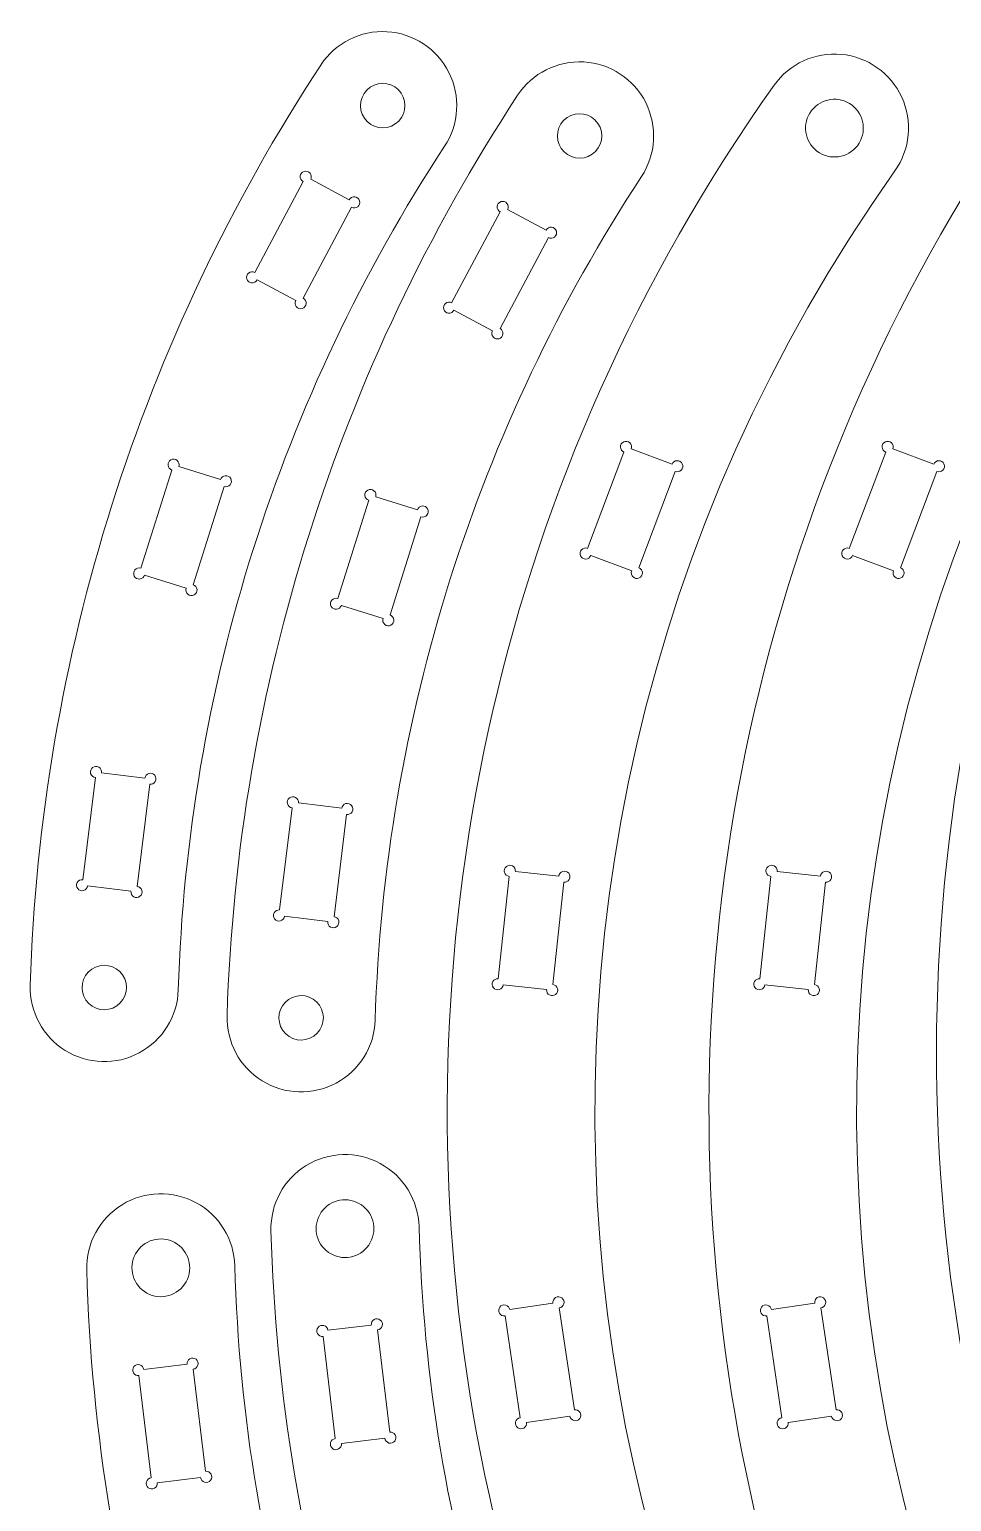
# Model space of a CAD drawing. Header units: millimetres. Extents: x -224 to 82, y -131 to 150.
# Drawn here: x -218.1 to -155.9, y 50.7 to 150.1 of the extents above; entities that cross this region are included whole.
import ezdxf

# ---------------------------------------------------------------- set-up
doc = ezdxf.new("R2010")
doc.units = ezdxf.units.MM
doc.header["$MEASUREMENT"] = 0
doc.layers.add('Ebene 1', color=7, linetype='Continuous')

msp = doc.modelspace()

# ---------------------------------------------------------------- linework, layer by layer
at = {"layer": 'Ebene 1', "color": 1, "lineweight": 9}
for points, knots in [([(-128.199, 142.1832), (-127.2032, 143.6662), (-127.0741, 145.5678), (-127.8606, 147.1717), (-127.8606, 147.1717), (-128.6469, 148.7756), (-130.2293, 149.8382), (-132.0115, 149.9592), (-132.0115, 149.9592), (-133.7937, 150.08), (-135.5051, 149.241), (-136.501, 147.758), (-136.501, 147.758), (-172.3219, 94.4809), (-159.7214, 22.3612), (-108.0576, -15.7495), (-108.0576, -15.7495), (-106.6195, -16.8091), (-104.7253, -17.021), (-103.0885, -16.3054), (-103.0885, -16.3054), (-101.4518, -15.5897), (-100.3213, -14.0552), (-100.1227, -12.28), (-100.1227, -12.28), (-99.9242, -10.5046), (-100.6878, -8.7583), (-102.1259, -7.6987), (-102.1259, -7.6987), (-149.5419, 27.2784), (-161.0746, 93.2867), (-128.199, 142.1832)], [0, 0, 0, 0, 0.1111111, 0.1111111, 0.1111111, 0.1111111, 0.2222222, 0.2222222, 0.2222222, 0.2222222, 0.3333333, 0.3333333, 0.3333333, 0.3333333, 0.4444444, 0.4444444, 0.4444444, 0.4444444, 0.5555556, 0.5555556, 0.5555556, 0.5555556, 0.6666667, 0.6666667, 0.6666667, 0.6666667, 0.7777778, 0.7777778, 0.7777778, 0.7777778, 1, 1, 1, 1]), ([(-208.0611, 85.2459), (-208.1163, 83.4604), (-209.1199, 81.84), (-210.6938, 80.9952), (-210.6938, 80.9952), (-212.2677, 80.1503), (-214.1728, 80.2092), (-215.6914, 81.1499), (-215.6914, 81.1499), (-217.2101, 82.0904), (-218.1115, 83.7697), (-218.0562, 85.5552), (-218.0562, 85.5552), (-217.3729, 107.6714), (-210.5804, 129.1779), (-198.4421, 147.678), (-198.4421, 147.678), (-197.4621, 149.1715), (-195.7598, 150.0287), (-193.9763, 149.9268), (-193.9763, 149.9268), (-192.1929, 149.8249), (-190.5994, 148.7792), (-189.796, 147.1836), (-189.796, 147.1836), (-188.9926, 145.5882), (-189.1014, 143.6854), (-190.0814, 142.1919), (-190.0814, 142.1919), (-201.2121, 125.2273), (-207.4345, 105.5263), (-208.0611, 85.2459)], [0, 0, 0, 0, 0.1111111, 0.1111111, 0.1111111, 0.1111111, 0.2222222, 0.2222222, 0.2222222, 0.2222222, 0.3333333, 0.3333333, 0.3333333, 0.3333333, 0.4444444, 0.4444444, 0.4444444, 0.4444444, 0.5555556, 0.5555556, 0.5555556, 0.5555556, 0.6666667, 0.6666667, 0.6666667, 0.6666667, 0.7777778, 0.7777778, 0.7777778, 0.7777778, 1, 1, 1, 1]), ([(-143.4591, -17.8539), (-142.0477, -18.9488), (-140.1592, -19.2075), (-138.5053, -18.5327), (-138.5053, -18.5327), (-136.8515, -17.8577), (-135.6832, -16.3516), (-135.4408, -14.5819), (-135.4408, -14.5819), (-135.1982, -12.8121), (-135.9184, -11.0474), (-137.3298, -9.9525), (-137.3298, -9.9525), (-183.865, 26.1883), (-193.7592, 92.462), (-159.6826, 140.5292), (-159.6826, 140.5292), (-158.6503, 141.9871), (-158.4742, 143.8849), (-159.2207, 145.5079), (-159.2207, 145.5079), (-159.9671, 147.1308), (-161.5226, 148.2323), (-163.3013, 148.3973), (-163.3013, 148.3973), (-165.08, 148.5623), (-166.8116, 147.7658), (-167.8439, 146.3079), (-167.8439, 146.3079), (-204.9734, 93.9344), (-194.1632, 21.5247), (-143.4591, -17.8539)], [0, 0, 0, 0, 0.1111111, 0.1111111, 0.1111111, 0.1111111, 0.2222222, 0.2222222, 0.2222222, 0.2222222, 0.3333333, 0.3333333, 0.3333333, 0.3333333, 0.4444444, 0.4444444, 0.4444444, 0.4444444, 0.5555556, 0.5555556, 0.5555556, 0.5555556, 0.6666667, 0.6666667, 0.6666667, 0.6666667, 0.7777778, 0.7777778, 0.7777778, 0.7777778, 1, 1, 1, 1]), ([(-125.7919, -17.8539), (-124.3805, -18.9488), (-122.492, -19.2075), (-120.8381, -18.5327), (-120.8381, -18.5327), (-119.1843, -17.8577), (-118.016, -16.3516), (-117.7736, -14.5819), (-117.7736, -14.5819), (-117.531, -12.8121), (-118.2512, -11.0474), (-119.6626, -9.9525), (-119.6626, -9.9525), (-166.1978, 26.1883), (-176.092, 92.462), (-142.0154, 140.5292), (-142.0154, 140.5292), (-140.9831, 141.9871), (-140.807, 143.8849), (-141.5535, 145.5079), (-141.5535, 145.5079), (-142.2999, 147.1308), (-143.8554, 148.2323), (-145.6341, 148.3973), (-145.6341, 148.3973), (-147.4128, 148.5623), (-149.1444, 147.7658), (-150.1767, 146.3079), (-150.1767, 146.3079), (-187.3062, 93.9344), (-176.496, 21.5247), (-125.7919, -17.8539)], [0, 0, 0, 0, 0.1111111, 0.1111111, 0.1111111, 0.1111111, 0.2222222, 0.2222222, 0.2222222, 0.2222222, 0.3333333, 0.3333333, 0.3333333, 0.3333333, 0.4444444, 0.4444444, 0.4444444, 0.4444444, 0.5555556, 0.5555556, 0.5555556, 0.5555556, 0.6666667, 0.6666667, 0.6666667, 0.6666667, 0.7777778, 0.7777778, 0.7777778, 0.7777778, 1, 1, 1, 1]), ([(-194.7711, 83.2013), (-194.8263, 81.4158), (-195.8299, 79.7954), (-197.4038, 78.9506), (-197.4038, 78.9506), (-198.9777, 78.1057), (-200.8828, 78.1646), (-202.4014, 79.1053), (-202.4014, 79.1053), (-203.9201, 80.0458), (-204.8215, 81.7251), (-204.7662, 83.5106), (-204.7662, 83.5106), (-204.0829, 105.6268), (-197.2904, 127.1333), (-185.1521, 145.6334), (-185.1521, 145.6334), (-184.1721, 147.1269), (-182.4698, 147.9841), (-180.6863, 147.8822), (-180.6863, 147.8822), (-178.9029, 147.7803), (-177.3094, 146.7346), (-176.506, 145.139), (-176.506, 145.139), (-175.7026, 143.5436), (-175.8114, 141.6408), (-176.7914, 140.1473), (-176.7914, 140.1473), (-187.9221, 123.1827), (-194.1445, 103.4817), (-194.7711, 83.2013)], [0, 0, 0, 0, 0.1111111, 0.1111111, 0.1111111, 0.1111111, 0.2222222, 0.2222222, 0.2222222, 0.2222222, 0.3333333, 0.3333333, 0.3333333, 0.3333333, 0.4444444, 0.4444444, 0.4444444, 0.4444444, 0.5555556, 0.5555556, 0.5555556, 0.5555556, 0.6666667, 0.6666667, 0.6666667, 0.6666667, 0.7777778, 0.7777778, 0.7777778, 0.7777778, 1, 1, 1, 1]), ([(-195.4987, 144.0864), (-195.0301, 143.4033), (-194.0964, 143.2293), (-193.4132, 143.698), (-193.4132, 143.698), (-192.7301, 144.1666), (-192.5562, 145.1003), (-193.0248, 145.7834), (-193.0248, 145.7834), (-193.4934, 146.4666), (-194.4271, 146.6405), (-195.1102, 146.1719), (-195.1102, 146.1719), (-195.7934, 145.7032), (-195.9673, 144.7696), (-195.4987, 144.0864)], [0, 0, 0, 0, 0.2, 0.2, 0.2, 0.2, 0.4, 0.4, 0.4, 0.4, 0.6, 0.6, 0.6, 0.6, 1, 1, 1, 1]), ([(-162.1015, 142.3982), (-162.665, 141.4805), (-163.8659, 141.1934), (-164.7836, 141.7569), (-164.7836, 141.7569), (-165.7014, 142.3204), (-165.9884, 143.5212), (-165.425, 144.4389), (-165.425, 144.4389), (-164.8614, 145.3567), (-163.6607, 145.6439), (-162.7429, 145.0803), (-162.7429, 145.0803), (-161.8252, 144.5168), (-161.5379, 143.316), (-162.1015, 142.3982)], [0, 0, 0, 0, 0.2, 0.2, 0.2, 0.2, 0.4, 0.4, 0.4, 0.4, 0.6, 0.6, 0.6, 0.6, 1, 1, 1, 1]), ([(-182.2087, 142.0418), (-181.7401, 141.3587), (-180.8064, 141.1847), (-180.1232, 141.6534), (-180.1232, 141.6534), (-179.4401, 142.122), (-179.2662, 143.0557), (-179.7348, 143.7388), (-179.7348, 143.7388), (-180.2034, 144.422), (-181.1371, 144.5959), (-181.8202, 144.1273), (-181.8202, 144.1273), (-182.5034, 143.6586), (-182.6773, 142.725), (-182.2087, 142.0418)], [0, 0, 0, 0, 0.2, 0.2, 0.2, 0.2, 0.4, 0.4, 0.4, 0.4, 0.6, 0.6, 0.6, 0.6, 1, 1, 1, 1]), ([(-199.631, 131.9358), (-199.4969, 131.8646), (-199.419, 131.7196), (-199.4335, 131.5685), (-199.4335, 131.5685), (-199.448, 131.4175), (-199.552, 131.29), (-199.6972, 131.2456), (-199.6972, 131.2456), (-199.8423, 131.2012), (-199.9999, 131.2486), (-200.0965, 131.3657), (-200.0965, 131.3657), (-200.1931, 131.4828), (-200.2094, 131.6469), (-200.1381, 131.781), (-200.1381, 131.781), (-200.1381, 131.781), (-202.7423, 133.1669), (-202.7423, 133.1669), (-202.7423, 133.1669), (-202.8135, 133.0329), (-202.9584, 132.955), (-203.1095, 132.9695), (-203.1095, 132.9695), (-203.2606, 132.9839), (-203.3881, 133.0881), (-203.4325, 133.2332), (-203.4325, 133.2332), (-203.4769, 133.3784), (-203.4295, 133.5359), (-203.3124, 133.6325), (-203.3124, 133.6325), (-203.1953, 133.729), (-203.0312, 133.7454), (-202.8971, 133.6741), (-202.8971, 133.6741), (-202.8971, 133.6741), (-199.6318, 139.8093), (-199.6318, 139.8093), (-199.6318, 139.8093), (-199.766, 139.8805), (-199.8438, 140.0255), (-199.8294, 140.1766), (-199.8294, 140.1766), (-199.8148, 140.3276), (-199.7107, 140.4551), (-199.5656, 140.4995), (-199.5656, 140.4995), (-199.4204, 140.5439), (-199.2629, 140.4965), (-199.1663, 140.3794), (-199.1663, 140.3794), (-199.0697, 140.2623), (-199.0535, 140.0982), (-199.1247, 139.9641), (-199.1247, 139.9641), (-199.1247, 139.9641), (-196.5205, 138.5782), (-196.5205, 138.5782), (-196.5205, 138.5782), (-196.4493, 138.7122), (-196.3044, 138.7901), (-196.1533, 138.7757), (-196.1533, 138.7757), (-196.0022, 138.7612), (-195.8747, 138.657), (-195.8304, 138.5119), (-195.8304, 138.5119), (-195.7859, 138.3668), (-195.8334, 138.2092), (-195.9504, 138.1127), (-195.9504, 138.1127), (-196.0675, 138.0161), (-196.2316, 137.9998), (-196.3657, 138.0711), (-196.3657, 138.0711), (-196.3657, 138.0711), (-199.631, 131.9358), (-199.631, 131.9358)], [0, 0, 0, 0, 0.047619, 0.047619, 0.047619, 0.047619, 0.0952381, 0.0952381, 0.0952381, 0.0952381, 0.1428571, 0.1428571, 0.1428571, 0.1428571, 0.1904762, 0.1904762, 0.1904762, 0.1904762, 0.2380952, 0.2380952, 0.2380952, 0.2380952, 0.2857143, 0.2857143, 0.2857143, 0.2857143, 0.3333333, 0.3333333, 0.3333333, 0.3333333, 0.3809524, 0.3809524, 0.3809524, 0.3809524, 0.4285714, 0.4285714, 0.4285714, 0.4285714, 0.4761905, 0.4761905, 0.4761905, 0.4761905, 0.5238095, 0.5238095, 0.5238095, 0.5238095, 0.5714286, 0.5714286, 0.5714286, 0.5714286, 0.6190476, 0.6190476, 0.6190476, 0.6190476, 0.6666667, 0.6666667, 0.6666667, 0.6666667, 0.7142857, 0.7142857, 0.7142857, 0.7142857, 0.7619048, 0.7619048, 0.7619048, 0.7619048, 0.8095238, 0.8095238, 0.8095238, 0.8095238, 0.8571429, 0.8571429, 0.8571429, 0.8571429, 0.9047619, 0.9047619, 0.9047619, 0.9047619, 1, 1, 1, 1]), ([(-186.341, 129.8912), (-186.2069, 129.82), (-186.129, 129.675), (-186.1435, 129.5239), (-186.1435, 129.5239), (-186.158, 129.3729), (-186.262, 129.2454), (-186.4072, 129.201), (-186.4072, 129.201), (-186.5523, 129.1566), (-186.7099, 129.204), (-186.8065, 129.3211), (-186.8065, 129.3211), (-186.9031, 129.4382), (-186.9194, 129.6023), (-186.8481, 129.7364), (-186.8481, 129.7364), (-186.8481, 129.7364), (-189.4523, 131.1223), (-189.4523, 131.1223), (-189.4523, 131.1223), (-189.5235, 130.9883), (-189.6684, 130.9104), (-189.8195, 130.9249), (-189.8195, 130.9249), (-189.9706, 130.9393), (-190.0981, 131.0435), (-190.1425, 131.1886), (-190.1425, 131.1886), (-190.1869, 131.3338), (-190.1395, 131.4913), (-190.0224, 131.5879), (-190.0224, 131.5879), (-189.9053, 131.6844), (-189.7412, 131.7008), (-189.6071, 131.6295), (-189.6071, 131.6295), (-189.6071, 131.6295), (-186.3418, 137.7647), (-186.3418, 137.7647), (-186.3418, 137.7647), (-186.476, 137.8359), (-186.5538, 137.9809), (-186.5394, 138.132), (-186.5394, 138.132), (-186.5248, 138.283), (-186.4207, 138.4105), (-186.2756, 138.4549), (-186.2756, 138.4549), (-186.1304, 138.4993), (-185.9729, 138.4519), (-185.8763, 138.3348), (-185.8763, 138.3348), (-185.7797, 138.2177), (-185.7635, 138.0536), (-185.8347, 137.9195), (-185.8347, 137.9195), (-185.8347, 137.9195), (-183.2305, 136.5336), (-183.2305, 136.5336), (-183.2305, 136.5336), (-183.1593, 136.6676), (-183.0144, 136.7455), (-182.8633, 136.7311), (-182.8633, 136.7311), (-182.7122, 136.7166), (-182.5847, 136.6124), (-182.5404, 136.4673), (-182.5404, 136.4673), (-182.4959, 136.3222), (-182.5434, 136.1646), (-182.6604, 136.0681), (-182.6604, 136.0681), (-182.7775, 135.9715), (-182.9416, 135.9552), (-183.0757, 136.0265), (-183.0757, 136.0265), (-183.0757, 136.0265), (-186.341, 129.8912), (-186.341, 129.8912)], [0, 0, 0, 0, 0.047619, 0.047619, 0.047619, 0.047619, 0.0952381, 0.0952381, 0.0952381, 0.0952381, 0.1428571, 0.1428571, 0.1428571, 0.1428571, 0.1904762, 0.1904762, 0.1904762, 0.1904762, 0.2380952, 0.2380952, 0.2380952, 0.2380952, 0.2857143, 0.2857143, 0.2857143, 0.2857143, 0.3333333, 0.3333333, 0.3333333, 0.3333333, 0.3809524, 0.3809524, 0.3809524, 0.3809524, 0.4285714, 0.4285714, 0.4285714, 0.4285714, 0.4761905, 0.4761905, 0.4761905, 0.4761905, 0.5238095, 0.5238095, 0.5238095, 0.5238095, 0.5714286, 0.5714286, 0.5714286, 0.5714286, 0.6190476, 0.6190476, 0.6190476, 0.6190476, 0.6666667, 0.6666667, 0.6666667, 0.6666667, 0.7142857, 0.7142857, 0.7142857, 0.7142857, 0.7619048, 0.7619048, 0.7619048, 0.7619048, 0.8095238, 0.8095238, 0.8095238, 0.8095238, 0.8571429, 0.8571429, 0.8571429, 0.8571429, 0.9047619, 0.9047619, 0.9047619, 0.9047619, 1, 1, 1, 1]), ([(-177.9732, 121.5508), (-178.115, 121.6045), (-178.2105, 121.7384), (-178.2153, 121.89), (-178.2153, 121.89), (-178.22, 122.0415), (-178.1329, 122.1811), (-177.9947, 122.2435), (-177.9947, 122.2435), (-177.8564, 122.3059), (-177.6942, 122.2788), (-177.5837, 122.1749), (-177.5837, 122.1749), (-177.4732, 122.071), (-177.4361, 121.9108), (-177.4898, 121.769)], [0, 0, 0, 0, 0.2, 0.2, 0.2, 0.2, 0.4, 0.4, 0.4, 0.4, 0.6, 0.6, 0.6, 0.6, 1, 1, 1, 1]), ([(-160.306, 121.5508), (-160.4478, 121.6045), (-160.5433, 121.7384), (-160.5481, 121.89), (-160.5481, 121.89), (-160.5528, 122.0415), (-160.4657, 122.1811), (-160.3275, 122.2435), (-160.3275, 122.2435), (-160.1892, 122.3059), (-160.027, 122.2788), (-159.9165, 122.1749), (-159.9165, 122.1749), (-159.806, 122.071), (-159.7689, 121.9108), (-159.8226, 121.769)], [0, 0, 0, 0, 0.2, 0.2, 0.2, 0.2, 0.4, 0.4, 0.4, 0.4, 0.6, 0.6, 0.6, 0.6, 1, 1, 1, 1]), ([(-210.3432, 113.2405), (-210.3888, 113.0957), (-210.5172, 112.9927), (-210.6683, 112.9794), (-210.6683, 112.9794), (-210.8195, 112.9661), (-210.9638, 113.0453), (-211.0339, 113.1798), (-211.0339, 113.1798), (-211.1041, 113.3144), (-211.0862, 113.478), (-210.9887, 113.5943), (-210.9887, 113.5943), (-210.8911, 113.7106), (-210.7327, 113.7566), (-210.588, 113.7109), (-210.588, 113.7109), (-210.588, 113.7109), (-208.4954, 120.3385), (-208.4954, 120.3385), (-208.4954, 120.3385), (-208.6402, 120.3841), (-208.7433, 120.5124), (-208.7565, 120.6635), (-208.7565, 120.6635), (-208.7697, 120.8147), (-208.6906, 120.959), (-208.556, 121.0291), (-208.556, 121.0291), (-208.4214, 121.0993), (-208.2578, 121.0814), (-208.1415, 120.9839), (-208.1415, 120.9839), (-208.0253, 120.8863), (-207.9793, 120.7279), (-208.0249, 120.5832), (-208.0249, 120.5832), (-208.0249, 120.5832), (-205.2118, 119.695), (-205.2118, 119.695), (-205.2118, 119.695), (-205.1662, 119.8397), (-205.0379, 119.9427), (-204.8867, 119.956), (-204.8867, 119.956), (-204.7355, 119.9692), (-204.5912, 119.8902), (-204.5211, 119.7555), (-204.5211, 119.7555), (-204.451, 119.621), (-204.4689, 119.4574), (-204.5664, 119.3411), (-204.5664, 119.3411), (-204.6639, 119.2248), (-204.8223, 119.1789), (-204.9671, 119.2245), (-204.9671, 119.2245), (-204.9671, 119.2245), (-207.0596, 112.5969), (-207.0596, 112.5969), (-207.0596, 112.5969), (-206.9149, 112.5513), (-206.8118, 112.423), (-206.7985, 112.2718), (-206.7985, 112.2718), (-206.7853, 112.1207), (-206.8644, 111.9763), (-206.999, 111.9063), (-206.999, 111.9063), (-207.1337, 111.8361), (-207.2973, 111.854), (-207.4135, 111.9516), (-207.4135, 111.9516), (-207.5298, 112.0491), (-207.5758, 112.2075), (-207.5302, 112.3523), (-207.5302, 112.3523), (-207.5302, 112.3523), (-210.3432, 113.2405), (-210.3432, 113.2405)], [0, 0, 0, 0, 0.047619, 0.047619, 0.047619, 0.047619, 0.0952381, 0.0952381, 0.0952381, 0.0952381, 0.1428571, 0.1428571, 0.1428571, 0.1428571, 0.1904762, 0.1904762, 0.1904762, 0.1904762, 0.2380952, 0.2380952, 0.2380952, 0.2380952, 0.2857143, 0.2857143, 0.2857143, 0.2857143, 0.3333333, 0.3333333, 0.3333333, 0.3333333, 0.3809524, 0.3809524, 0.3809524, 0.3809524, 0.4285714, 0.4285714, 0.4285714, 0.4285714, 0.4761905, 0.4761905, 0.4761905, 0.4761905, 0.5238095, 0.5238095, 0.5238095, 0.5238095, 0.5714286, 0.5714286, 0.5714286, 0.5714286, 0.6190476, 0.6190476, 0.6190476, 0.6190476, 0.6666667, 0.6666667, 0.6666667, 0.6666667, 0.7142857, 0.7142857, 0.7142857, 0.7142857, 0.7619048, 0.7619048, 0.7619048, 0.7619048, 0.8095238, 0.8095238, 0.8095238, 0.8095238, 0.8571429, 0.8571429, 0.8571429, 0.8571429, 0.9047619, 0.9047619, 0.9047619, 0.9047619, 1, 1, 1, 1]), ([(-174.7305, 120.7253), (-174.6768, 120.8672), (-174.543, 120.9628), (-174.3914, 120.9675), (-174.3914, 120.9675), (-174.2398, 120.9722), (-174.1003, 120.8851), (-174.0379, 120.7469), (-174.0379, 120.7469), (-173.9755, 120.6087), (-174.0026, 120.4465), (-174.1065, 120.336), (-174.1065, 120.336), (-174.2103, 120.2254), (-174.3705, 120.1883), (-174.5123, 120.242)], [0, 0, 0, 0, 0.2, 0.2, 0.2, 0.2, 0.4, 0.4, 0.4, 0.4, 0.6, 0.6, 0.6, 0.6, 1, 1, 1, 1]), ([(-157.0633, 120.7253), (-157.0096, 120.8672), (-156.8758, 120.9628), (-156.7242, 120.9675), (-156.7242, 120.9675), (-156.5726, 120.9722), (-156.4331, 120.8851), (-156.3707, 120.7469), (-156.3707, 120.7469), (-156.3083, 120.6087), (-156.3354, 120.4465), (-156.4393, 120.336), (-156.4393, 120.336), (-156.5431, 120.2254), (-156.7033, 120.1883), (-156.8451, 120.242)], [0, 0, 0, 0, 0.2, 0.2, 0.2, 0.2, 0.4, 0.4, 0.4, 0.4, 0.6, 0.6, 0.6, 0.6, 1, 1, 1, 1]), ([(-197.0532, 111.1959), (-197.0988, 111.0511), (-197.2272, 110.9481), (-197.3783, 110.9348), (-197.3783, 110.9348), (-197.5295, 110.9215), (-197.6738, 111.0007), (-197.7439, 111.1352), (-197.7439, 111.1352), (-197.8141, 111.2698), (-197.7962, 111.4334), (-197.6987, 111.5497), (-197.6987, 111.5497), (-197.6011, 111.666), (-197.4427, 111.712), (-197.298, 111.6663), (-197.298, 111.6663), (-197.298, 111.6663), (-195.2054, 118.2939), (-195.2054, 118.2939), (-195.2054, 118.2939), (-195.3502, 118.3395), (-195.4533, 118.4678), (-195.4665, 118.6189), (-195.4665, 118.6189), (-195.4797, 118.7701), (-195.4006, 118.9144), (-195.266, 118.9845), (-195.266, 118.9845), (-195.1314, 119.0547), (-194.9678, 119.0368), (-194.8515, 118.9393), (-194.8515, 118.9393), (-194.7353, 118.8417), (-194.6893, 118.6833), (-194.7349, 118.5386), (-194.7349, 118.5386), (-194.7349, 118.5386), (-191.9218, 117.6504), (-191.9218, 117.6504), (-191.9218, 117.6504), (-191.8762, 117.7951), (-191.7479, 117.8981), (-191.5967, 117.9114), (-191.5967, 117.9114), (-191.4455, 117.9246), (-191.3012, 117.8456), (-191.2311, 117.7109), (-191.2311, 117.7109), (-191.161, 117.5764), (-191.1789, 117.4128), (-191.2764, 117.2965), (-191.2764, 117.2965), (-191.3739, 117.1802), (-191.5323, 117.1343), (-191.6771, 117.1799), (-191.6771, 117.1799), (-191.6771, 117.1799), (-193.7696, 110.5523), (-193.7696, 110.5523), (-193.7696, 110.5523), (-193.6249, 110.5067), (-193.5218, 110.3784), (-193.5085, 110.2272), (-193.5085, 110.2272), (-193.4953, 110.0761), (-193.5744, 109.9317), (-193.709, 109.8617), (-193.709, 109.8617), (-193.8437, 109.7915), (-194.0073, 109.8094), (-194.1235, 109.907), (-194.1235, 109.907), (-194.2398, 110.0045), (-194.2858, 110.1629), (-194.2402, 110.3077), (-194.2402, 110.3077), (-194.2402, 110.3077), (-197.0532, 111.1959), (-197.0532, 111.1959)], [0, 0, 0, 0, 0.047619, 0.047619, 0.047619, 0.047619, 0.0952381, 0.0952381, 0.0952381, 0.0952381, 0.1428571, 0.1428571, 0.1428571, 0.1428571, 0.1904762, 0.1904762, 0.1904762, 0.1904762, 0.2380952, 0.2380952, 0.2380952, 0.2380952, 0.2857143, 0.2857143, 0.2857143, 0.2857143, 0.3333333, 0.3333333, 0.3333333, 0.3333333, 0.3809524, 0.3809524, 0.3809524, 0.3809524, 0.4285714, 0.4285714, 0.4285714, 0.4285714, 0.4761905, 0.4761905, 0.4761905, 0.4761905, 0.5238095, 0.5238095, 0.5238095, 0.5238095, 0.5714286, 0.5714286, 0.5714286, 0.5714286, 0.6190476, 0.6190476, 0.6190476, 0.6190476, 0.6666667, 0.6666667, 0.6666667, 0.6666667, 0.7142857, 0.7142857, 0.7142857, 0.7142857, 0.7619048, 0.7619048, 0.7619048, 0.7619048, 0.8095238, 0.8095238, 0.8095238, 0.8095238, 0.8571429, 0.8571429, 0.8571429, 0.8571429, 0.9047619, 0.9047619, 0.9047619, 0.9047619, 1, 1, 1, 1]), ([(-180.2137, 114.5669), (-180.2673, 114.425), (-180.4012, 114.3295), (-180.5528, 114.3248), (-180.5528, 114.3248), (-180.7044, 114.32), (-180.8439, 114.407), (-180.9062, 114.5453), (-180.9062, 114.5453), (-180.9686, 114.6836), (-180.9416, 114.8458), (-180.8377, 114.9563), (-180.8377, 114.9563), (-180.7338, 115.0669), (-180.5737, 115.104), (-180.4318, 115.0503)], [0, 0, 0, 0, 0.2, 0.2, 0.2, 0.2, 0.4, 0.4, 0.4, 0.4, 0.6, 0.6, 0.6, 0.6, 1, 1, 1, 1]), ([(-162.5465, 114.5669), (-162.6001, 114.425), (-162.734, 114.3295), (-162.8856, 114.3248), (-162.8856, 114.3248), (-163.0372, 114.32), (-163.1767, 114.407), (-163.239, 114.5453), (-163.239, 114.5453), (-163.3014, 114.6836), (-163.2744, 114.8458), (-163.1705, 114.9563), (-163.1705, 114.9563), (-163.0666, 115.0669), (-162.9065, 115.104), (-162.7646, 115.0503)], [0, 0, 0, 0, 0.2, 0.2, 0.2, 0.2, 0.4, 0.4, 0.4, 0.4, 0.6, 0.6, 0.6, 0.6, 1, 1, 1, 1]), ([(-176.9711, 113.7414), (-176.8292, 113.6877), (-176.7336, 113.5539), (-176.7289, 113.4023), (-176.7289, 113.4023), (-176.7241, 113.2507), (-176.8112, 113.1112), (-176.9495, 113.0488), (-176.9495, 113.0488), (-177.0878, 112.9864), (-177.25, 113.0135), (-177.3605, 113.1174), (-177.3605, 113.1174), (-177.4711, 113.2212), (-177.5081, 113.3815), (-177.4545, 113.5233)], [0, 0, 0, 0, 0.2, 0.2, 0.2, 0.2, 0.4, 0.4, 0.4, 0.4, 0.6, 0.6, 0.6, 0.6, 1, 1, 1, 1]), ([(-159.3039, 113.7414), (-159.162, 113.6877), (-159.0664, 113.5539), (-159.0617, 113.4023), (-159.0617, 113.4023), (-159.0569, 113.2507), (-159.144, 113.1112), (-159.2823, 113.0488), (-159.2823, 113.0488), (-159.4206, 112.9864), (-159.5828, 113.0135), (-159.6933, 113.1174), (-159.6933, 113.1174), (-159.8039, 113.2212), (-159.8409, 113.3815), (-159.7873, 113.5233)], [0, 0, 0, 0, 0.2, 0.2, 0.2, 0.2, 0.4, 0.4, 0.4, 0.4, 0.6, 0.6, 0.6, 0.6, 1, 1, 1, 1]), ([(-210.8397, 92.2282), (-210.6891, 92.2097), (-210.5644, 92.1023), (-210.5238, 91.9561), (-210.5238, 91.9561), (-210.4832, 91.8099), (-210.5347, 91.6535), (-210.6543, 91.5601), (-210.6543, 91.5601), (-210.7738, 91.4666), (-210.938, 91.4544), (-211.07, 91.5291), (-211.07, 91.5291), (-211.2022, 91.6038), (-211.2762, 91.7512), (-211.2578, 91.9018), (-211.2578, 91.9018), (-211.2578, 91.9018), (-214.1857, 92.2625), (-214.1857, 92.2625), (-214.1857, 92.2625), (-214.2041, 92.1118), (-214.3115, 91.9871), (-214.4577, 91.9466), (-214.4577, 91.9466), (-214.6039, 91.9059), (-214.7602, 91.9575), (-214.8537, 92.077), (-214.8537, 92.077), (-214.9472, 92.1966), (-214.9594, 92.3607), (-214.8847, 92.4928), (-214.8847, 92.4928), (-214.81, 92.625), (-214.6626, 92.699), (-214.512, 92.6805), (-214.512, 92.6805), (-214.512, 92.6805), (-213.6623, 99.5783), (-213.6623, 99.5783), (-213.6623, 99.5783), (-213.8129, 99.5969), (-213.9376, 99.7043), (-213.9782, 99.8504), (-213.9782, 99.8504), (-214.0188, 99.9967), (-213.9672, 100.153), (-213.8477, 100.2465), (-213.8477, 100.2465), (-213.7281, 100.3399), (-213.564, 100.3522), (-213.4319, 100.2774), (-213.4319, 100.2774), (-213.2998, 100.2027), (-213.2258, 100.0554), (-213.2442, 99.9048), (-213.2442, 99.9048), (-213.2442, 99.9048), (-210.3163, 99.5441), (-210.3163, 99.5441), (-210.3163, 99.5441), (-210.2979, 99.6947), (-210.1905, 99.8194), (-210.0443, 99.86), (-210.0443, 99.86), (-209.898, 99.9006), (-209.7418, 99.849), (-209.6483, 99.7296), (-209.6483, 99.7296), (-209.5548, 99.6099), (-209.5425, 99.4458), (-209.6173, 99.3137), (-209.6173, 99.3137), (-209.692, 99.1816), (-209.8394, 99.1076), (-209.99, 99.126), (-209.99, 99.126), (-209.99, 99.126), (-210.8397, 92.2282), (-210.8397, 92.2282)], [0, 0, 0, 0, 0.047619, 0.047619, 0.047619, 0.047619, 0.0952381, 0.0952381, 0.0952381, 0.0952381, 0.1428571, 0.1428571, 0.1428571, 0.1428571, 0.1904762, 0.1904762, 0.1904762, 0.1904762, 0.2380952, 0.2380952, 0.2380952, 0.2380952, 0.2857143, 0.2857143, 0.2857143, 0.2857143, 0.3333333, 0.3333333, 0.3333333, 0.3333333, 0.3809524, 0.3809524, 0.3809524, 0.3809524, 0.4285714, 0.4285714, 0.4285714, 0.4285714, 0.4761905, 0.4761905, 0.4761905, 0.4761905, 0.5238095, 0.5238095, 0.5238095, 0.5238095, 0.5714286, 0.5714286, 0.5714286, 0.5714286, 0.6190476, 0.6190476, 0.6190476, 0.6190476, 0.6666667, 0.6666667, 0.6666667, 0.6666667, 0.7142857, 0.7142857, 0.7142857, 0.7142857, 0.7619048, 0.7619048, 0.7619048, 0.7619048, 0.8095238, 0.8095238, 0.8095238, 0.8095238, 0.8571429, 0.8571429, 0.8571429, 0.8571429, 0.9047619, 0.9047619, 0.9047619, 0.9047619, 1, 1, 1, 1]), ([(-197.5497, 90.1836), (-197.3991, 90.1651), (-197.2744, 90.0577), (-197.2338, 89.9115), (-197.2338, 89.9115), (-197.1932, 89.7653), (-197.2447, 89.6089), (-197.3643, 89.5155), (-197.3643, 89.5155), (-197.4838, 89.422), (-197.648, 89.4098), (-197.78, 89.4845), (-197.78, 89.4845), (-197.9122, 89.5592), (-197.9862, 89.7066), (-197.9678, 89.8572), (-197.9678, 89.8572), (-197.9678, 89.8572), (-200.8957, 90.2179), (-200.8957, 90.2179), (-200.8957, 90.2179), (-200.9141, 90.0672), (-201.0215, 89.9425), (-201.1677, 89.902), (-201.1677, 89.902), (-201.3139, 89.8613), (-201.4702, 89.9129), (-201.5637, 90.0324), (-201.5637, 90.0324), (-201.6572, 90.152), (-201.6694, 90.3161), (-201.5947, 90.4482), (-201.5947, 90.4482), (-201.52, 90.5804), (-201.3726, 90.6544), (-201.222, 90.6359), (-201.222, 90.6359), (-201.222, 90.6359), (-200.3723, 97.5337), (-200.3723, 97.5337), (-200.3723, 97.5337), (-200.5229, 97.5523), (-200.6476, 97.6597), (-200.6882, 97.8058), (-200.6882, 97.8058), (-200.7288, 97.9521), (-200.6772, 98.1084), (-200.5577, 98.2019), (-200.5577, 98.2019), (-200.4381, 98.2953), (-200.274, 98.3076), (-200.1419, 98.2328), (-200.1419, 98.2328), (-200.0098, 98.1581), (-199.9358, 98.0108), (-199.9542, 97.8602), (-199.9542, 97.8602), (-199.9542, 97.8602), (-197.0263, 97.4995), (-197.0263, 97.4995), (-197.0263, 97.4995), (-197.0079, 97.6501), (-196.9005, 97.7748), (-196.7543, 97.8154), (-196.7543, 97.8154), (-196.608, 97.856), (-196.4518, 97.8044), (-196.3583, 97.685), (-196.3583, 97.685), (-196.2648, 97.5653), (-196.2525, 97.4012), (-196.3273, 97.2691), (-196.3273, 97.2691), (-196.402, 97.137), (-196.5494, 97.063), (-196.7, 97.0814), (-196.7, 97.0814), (-196.7, 97.0814), (-197.5497, 90.1836), (-197.5497, 90.1836)], [0, 0, 0, 0, 0.047619, 0.047619, 0.047619, 0.047619, 0.0952381, 0.0952381, 0.0952381, 0.0952381, 0.1428571, 0.1428571, 0.1428571, 0.1428571, 0.1904762, 0.1904762, 0.1904762, 0.1904762, 0.2380952, 0.2380952, 0.2380952, 0.2380952, 0.2857143, 0.2857143, 0.2857143, 0.2857143, 0.3333333, 0.3333333, 0.3333333, 0.3333333, 0.3809524, 0.3809524, 0.3809524, 0.3809524, 0.4285714, 0.4285714, 0.4285714, 0.4285714, 0.4761905, 0.4761905, 0.4761905, 0.4761905, 0.5238095, 0.5238095, 0.5238095, 0.5238095, 0.5714286, 0.5714286, 0.5714286, 0.5714286, 0.6190476, 0.6190476, 0.6190476, 0.6190476, 0.6666667, 0.6666667, 0.6666667, 0.6666667, 0.7142857, 0.7142857, 0.7142857, 0.7142857, 0.7619048, 0.7619048, 0.7619048, 0.7619048, 0.8095238, 0.8095238, 0.8095238, 0.8095238, 0.8571429, 0.8571429, 0.8571429, 0.8571429, 0.9047619, 0.9047619, 0.9047619, 0.9047619, 1, 1, 1, 1]), ([(-185.7182, 92.905), (-185.869, 92.9212), (-185.9952, 93.0267), (-186.0379, 93.1722), (-186.0379, 93.1722), (-186.0806, 93.3178), (-186.0315, 93.4747), (-185.9134, 93.5698), (-185.9134, 93.5698), (-185.7953, 93.665), (-185.6315, 93.6797), (-185.4984, 93.6071), (-185.4984, 93.6071), (-185.3652, 93.5344), (-185.289, 93.3886), (-185.3052, 93.2378)], [0, 0, 0, 0, 0.2, 0.2, 0.2, 0.2, 0.4, 0.4, 0.4, 0.4, 0.6, 0.6, 0.6, 0.6, 1, 1, 1, 1]), ([(-168.051, 92.905), (-168.2018, 92.9212), (-168.328, 93.0267), (-168.3707, 93.1722), (-168.3707, 93.1722), (-168.4134, 93.3178), (-168.3643, 93.4747), (-168.2462, 93.5698), (-168.2462, 93.5698), (-168.1281, 93.665), (-167.9643, 93.6797), (-167.8312, 93.6071), (-167.8312, 93.6071), (-167.698, 93.5344), (-167.6218, 93.3886), (-167.638, 93.2378)], [0, 0, 0, 0, 0.2, 0.2, 0.2, 0.2, 0.4, 0.4, 0.4, 0.4, 0.6, 0.6, 0.6, 0.6, 1, 1, 1, 1]), ([(-182.3721, 92.9225), (-182.3559, 93.0734), (-182.2505, 93.1995), (-182.1049, 93.2423), (-182.1049, 93.2423), (-181.9594, 93.2851), (-181.8024, 93.2359), (-181.7072, 93.1178), (-181.7072, 93.1178), (-181.6121, 92.9997), (-181.5974, 92.8359), (-181.6701, 92.7028), (-181.6701, 92.7028), (-181.7428, 92.5697), (-181.8885, 92.4935), (-182.0393, 92.5097)], [0, 0, 0, 0, 0.2, 0.2, 0.2, 0.2, 0.4, 0.4, 0.4, 0.4, 0.6, 0.6, 0.6, 0.6, 1, 1, 1, 1]), ([(-164.7049, 92.9225), (-164.6887, 93.0734), (-164.5833, 93.1995), (-164.4377, 93.2423), (-164.4377, 93.2423), (-164.2922, 93.2851), (-164.1352, 93.2359), (-164.04, 93.1178), (-164.04, 93.1178), (-163.9449, 92.9997), (-163.9302, 92.8359), (-164.0029, 92.7028), (-164.0029, 92.7028), (-164.0756, 92.5697), (-164.2213, 92.4935), (-164.3721, 92.5097)], [0, 0, 0, 0, 0.2, 0.2, 0.2, 0.2, 0.4, 0.4, 0.4, 0.4, 0.6, 0.6, 0.6, 0.6, 1, 1, 1, 1]), ([(-214.2957, 84.552), (-213.827, 83.8688), (-212.8933, 83.695), (-212.2102, 84.1636), (-212.2102, 84.1636), (-211.527, 84.6323), (-211.3531, 85.5659), (-211.8218, 86.2491), (-211.8218, 86.2491), (-212.2904, 86.9322), (-213.224, 87.1062), (-213.9072, 86.6375), (-213.9072, 86.6375), (-214.5904, 86.1689), (-214.7643, 85.2352), (-214.2957, 84.552)], [0, 0, 0, 0, 0.2, 0.2, 0.2, 0.2, 0.4, 0.4, 0.4, 0.4, 0.6, 0.6, 0.6, 0.6, 1, 1, 1, 1]), ([(-186.1281, 85.5819), (-186.1443, 85.4311), (-186.2497, 85.3049), (-186.3953, 85.2622), (-186.3953, 85.2622), (-186.5408, 85.2194), (-186.6977, 85.2686), (-186.7929, 85.3867), (-186.7929, 85.3867), (-186.8881, 85.5048), (-186.9027, 85.6686), (-186.8301, 85.8017), (-186.8301, 85.8017), (-186.7574, 85.9348), (-186.6116, 86.011), (-186.4608, 85.9948)], [0, 0, 0, 0, 0.2, 0.2, 0.2, 0.2, 0.4, 0.4, 0.4, 0.4, 0.6, 0.6, 0.6, 0.6, 1, 1, 1, 1]), ([(-182.782, 85.5995), (-182.6312, 85.5833), (-182.505, 85.4777), (-182.4623, 85.3323), (-182.4623, 85.3323), (-182.4195, 85.1867), (-182.4687, 85.0298), (-182.5868, 84.9346), (-182.5868, 84.9346), (-182.7048, 84.8395), (-182.8687, 84.8248), (-183.0018, 84.8974), (-183.0018, 84.8974), (-183.1349, 84.9701), (-183.2111, 85.1158), (-183.1949, 85.2667)], [0, 0, 0, 0, 0.2, 0.2, 0.2, 0.2, 0.4, 0.4, 0.4, 0.4, 0.6, 0.6, 0.6, 0.6, 1, 1, 1, 1]), ([(-168.4609, 85.5819), (-168.4771, 85.4311), (-168.5825, 85.3049), (-168.7281, 85.2622), (-168.7281, 85.2622), (-168.8736, 85.2194), (-169.0305, 85.2686), (-169.1257, 85.3867), (-169.1257, 85.3867), (-169.2209, 85.5048), (-169.2355, 85.6686), (-169.1629, 85.8017), (-169.1629, 85.8017), (-169.0902, 85.9348), (-168.9444, 86.011), (-168.7936, 85.9948)], [0, 0, 0, 0, 0.2, 0.2, 0.2, 0.2, 0.4, 0.4, 0.4, 0.4, 0.6, 0.6, 0.6, 0.6, 1, 1, 1, 1]), ([(-165.1148, 85.5995), (-164.964, 85.5833), (-164.8378, 85.4777), (-164.7951, 85.3323), (-164.7951, 85.3323), (-164.7523, 85.1867), (-164.8015, 85.0298), (-164.9196, 84.9346), (-164.9196, 84.9346), (-165.0376, 84.8395), (-165.2015, 84.8248), (-165.3346, 84.8974), (-165.3346, 84.8974), (-165.4677, 84.9701), (-165.5439, 85.1158), (-165.5277, 85.2667)], [0, 0, 0, 0, 0.2, 0.2, 0.2, 0.2, 0.4, 0.4, 0.4, 0.4, 0.6, 0.6, 0.6, 0.6, 1, 1, 1, 1]), ([(-201.0057, 82.5074), (-200.537, 81.8242), (-199.6033, 81.6504), (-198.9202, 82.119), (-198.9202, 82.119), (-198.237, 82.5877), (-198.0631, 83.5213), (-198.5318, 84.2045), (-198.5318, 84.2045), (-199.0004, 84.8876), (-199.934, 85.0616), (-200.6172, 84.5929), (-200.6172, 84.5929), (-201.3004, 84.1243), (-201.4743, 83.1906), (-201.0057, 82.5074)], [0, 0, 0, 0, 0.2, 0.2, 0.2, 0.2, 0.4, 0.4, 0.4, 0.4, 0.6, 0.6, 0.6, 0.6, 1, 1, 1, 1]), ([(-174.0416, 12.2477), (-173.0671, 10.7506), (-172.9653, 8.8473), (-173.7747, 7.2549), (-173.7747, 7.2549), (-174.584, 5.6624), (-176.1814, 4.6226), (-177.9652, 4.5273), (-177.9652, 4.5273), (-179.7489, 4.4319), (-181.4481, 5.2955), (-182.4226, 6.7926), (-182.4226, 6.7926), (-194.4939, 25.3364), (-201.2025, 46.8693), (-201.8059, 68.9878), (-201.8059, 68.9878), (-201.8545, 70.7735), (-200.9469, 72.4494), (-199.4247, 73.3844), (-199.4247, 73.3844), (-197.9026, 74.3193), (-195.9973, 74.3712), (-194.4265, 73.5205), (-194.4265, 73.5205), (-192.8558, 72.6698), (-191.8582, 71.0457), (-191.8096, 69.26), (-191.8096, 69.26), (-191.2563, 48.9774), (-185.1109, 29.2523), (-174.0416, 12.2477)], [0, 0, 0, 0, 0.1111111, 0.1111111, 0.1111111, 0.1111111, 0.2222222, 0.2222222, 0.2222222, 0.2222222, 0.3333333, 0.3333333, 0.3333333, 0.3333333, 0.4444444, 0.4444444, 0.4444444, 0.4444444, 0.5555556, 0.5555556, 0.5555556, 0.5555556, 0.6666667, 0.6666667, 0.6666667, 0.6666667, 0.7777778, 0.7777778, 0.7777778, 0.7777778, 1, 1, 1, 1]), ([(-186.4771, 9.6019), (-185.5026, 8.1048), (-185.4008, 6.2015), (-186.2102, 4.6091), (-186.2102, 4.6091), (-187.0195, 3.0166), (-188.6169, 1.9768), (-190.4007, 1.8815), (-190.4007, 1.8815), (-192.1844, 1.7861), (-193.8836, 2.6497), (-194.8581, 4.1468), (-194.8581, 4.1468), (-206.9294, 22.6906), (-213.638, 44.2235), (-214.2414, 66.342), (-214.2414, 66.342), (-214.29, 68.1277), (-213.3824, 69.8036), (-211.8602, 70.7386), (-211.8602, 70.7386), (-210.3381, 71.6735), (-208.4328, 71.7254), (-206.862, 70.8747), (-206.862, 70.8747), (-205.2913, 70.024), (-204.2937, 68.3999), (-204.2451, 66.6142), (-204.2451, 66.6142), (-203.6918, 46.3316), (-197.5464, 26.6065), (-186.4771, 9.6019)], [0, 0, 0, 0, 0.1111111, 0.1111111, 0.1111111, 0.1111111, 0.2222222, 0.2222222, 0.2222222, 0.2222222, 0.3333333, 0.3333333, 0.3333333, 0.3333333, 0.4444444, 0.4444444, 0.4444444, 0.4444444, 0.5555556, 0.5555556, 0.5555556, 0.5555556, 0.6666667, 0.6666667, 0.6666667, 0.6666667, 0.7777778, 0.7777778, 0.7777778, 0.7777778, 1, 1, 1, 1]), ([(-195.2039, 68.0149), (-194.5914, 68.9007), (-194.8129, 70.1153), (-195.6988, 70.7278), (-195.6988, 70.7278), (-196.5846, 71.3403), (-197.7992, 71.1188), (-198.4117, 70.2329), (-198.4117, 70.2329), (-199.0242, 69.3472), (-198.8026, 68.1325), (-197.9169, 67.52), (-197.9169, 67.52), (-197.031, 66.9075), (-195.8164, 67.1291), (-195.2039, 68.0149)], [0, 0, 0, 0, 0.2, 0.2, 0.2, 0.2, 0.4, 0.4, 0.4, 0.4, 0.6, 0.6, 0.6, 0.6, 1, 1, 1, 1]), ([(-207.6394, 65.3691), (-207.0269, 66.2549), (-207.2484, 67.4695), (-208.1343, 68.082), (-208.1343, 68.082), (-209.0201, 68.6945), (-210.2347, 68.473), (-210.8472, 67.5871), (-210.8472, 67.5871), (-211.4597, 66.7014), (-211.2381, 65.4867), (-210.3524, 64.8742), (-210.3524, 64.8742), (-209.4665, 64.2617), (-208.2519, 64.4833), (-207.6394, 65.3691)], [0, 0, 0, 0, 0.2, 0.2, 0.2, 0.2, 0.4, 0.4, 0.4, 0.4, 0.6, 0.6, 0.6, 0.6, 1, 1, 1, 1]), ([(-184.9799, 56.3574), (-185.13, 56.3352), (-185.2519, 56.2248), (-185.2889, 56.0775), (-185.2889, 56.0775), (-185.3258, 55.9303), (-185.2704, 55.7754), (-185.1486, 55.6849), (-185.1486, 55.6849), (-185.0267, 55.5945), (-184.8624, 55.5864), (-184.7322, 55.6642), (-184.7322, 55.6642), (-184.602, 55.7423), (-184.5316, 55.8915), (-184.5538, 56.0416), (-184.5538, 56.0416), (-184.5538, 56.0416), (-181.6358, 56.475), (-181.6358, 56.475), (-181.6358, 56.475), (-181.6136, 56.3249), (-181.5031, 56.203), (-181.3559, 56.166), (-181.3559, 56.166), (-181.2087, 56.129), (-181.0538, 56.1844), (-180.9633, 56.3063), (-180.9633, 56.3063), (-180.8728, 56.4281), (-180.8647, 56.5925), (-180.9426, 56.7227), (-180.9426, 56.7227), (-181.0206, 56.8529), (-181.1699, 56.9233), (-181.32, 56.901), (-181.32, 56.901), (-181.32, 56.901), (-182.3412, 63.7756), (-182.3412, 63.7756), (-182.3412, 63.7756), (-182.191, 63.7978), (-182.069, 63.9083), (-182.032, 64.0555), (-182.032, 64.0555), (-181.9952, 64.2027), (-182.0505, 64.3577), (-182.1724, 64.4481), (-182.1724, 64.4481), (-182.2942, 64.5386), (-182.4586, 64.5468), (-182.5888, 64.4687), (-182.5888, 64.4687), (-182.7191, 64.3908), (-182.7894, 64.2416), (-182.7672, 64.0915), (-182.7672, 64.0915), (-182.7672, 64.0915), (-185.6852, 63.658), (-185.6852, 63.658), (-185.6852, 63.658), (-185.7073, 63.8082), (-185.8179, 63.9301), (-185.965, 63.9671), (-185.965, 63.9671), (-186.1122, 64.004), (-186.2672, 63.9487), (-186.3576, 63.8268), (-186.3576, 63.8268), (-186.4481, 63.7049), (-186.4563, 63.5406), (-186.3783, 63.4104), (-186.3783, 63.4104), (-186.3003, 63.2801), (-186.1511, 63.2099), (-186.001, 63.2319), (-186.001, 63.2319), (-186.001, 63.2319), (-184.9799, 56.3574), (-184.9799, 56.3574)], [0, 0, 0, 0, 0.047619, 0.047619, 0.047619, 0.047619, 0.0952381, 0.0952381, 0.0952381, 0.0952381, 0.1428571, 0.1428571, 0.1428571, 0.1428571, 0.1904762, 0.1904762, 0.1904762, 0.1904762, 0.2380952, 0.2380952, 0.2380952, 0.2380952, 0.2857143, 0.2857143, 0.2857143, 0.2857143, 0.3333333, 0.3333333, 0.3333333, 0.3333333, 0.3809524, 0.3809524, 0.3809524, 0.3809524, 0.4285714, 0.4285714, 0.4285714, 0.4285714, 0.4761905, 0.4761905, 0.4761905, 0.4761905, 0.5238095, 0.5238095, 0.5238095, 0.5238095, 0.5714286, 0.5714286, 0.5714286, 0.5714286, 0.6190476, 0.6190476, 0.6190476, 0.6190476, 0.6666667, 0.6666667, 0.6666667, 0.6666667, 0.7142857, 0.7142857, 0.7142857, 0.7142857, 0.7619048, 0.7619048, 0.7619048, 0.7619048, 0.8095238, 0.8095238, 0.8095238, 0.8095238, 0.8571429, 0.8571429, 0.8571429, 0.8571429, 0.9047619, 0.9047619, 0.9047619, 0.9047619, 1, 1, 1, 1]), ([(-167.3127, 56.3574), (-167.4628, 56.3352), (-167.5847, 56.2248), (-167.6217, 56.0775), (-167.6217, 56.0775), (-167.6586, 55.9303), (-167.6032, 55.7754), (-167.4814, 55.6849), (-167.4814, 55.6849), (-167.3595, 55.5945), (-167.1952, 55.5864), (-167.065, 55.6642), (-167.065, 55.6642), (-166.9348, 55.7423), (-166.8644, 55.8915), (-166.8866, 56.0416), (-166.8866, 56.0416), (-166.8866, 56.0416), (-163.9686, 56.475), (-163.9686, 56.475), (-163.9686, 56.475), (-163.9464, 56.3249), (-163.8359, 56.203), (-163.6887, 56.166), (-163.6887, 56.166), (-163.5415, 56.129), (-163.3866, 56.1844), (-163.2961, 56.3063), (-163.2961, 56.3063), (-163.2056, 56.4281), (-163.1975, 56.5925), (-163.2754, 56.7227), (-163.2754, 56.7227), (-163.3534, 56.8529), (-163.5027, 56.9233), (-163.6528, 56.901), (-163.6528, 56.901), (-163.6528, 56.901), (-164.674, 63.7756), (-164.674, 63.7756), (-164.674, 63.7756), (-164.5238, 63.7978), (-164.4018, 63.9083), (-164.3648, 64.0555), (-164.3648, 64.0555), (-164.328, 64.2027), (-164.3833, 64.3577), (-164.5052, 64.4481), (-164.5052, 64.4481), (-164.627, 64.5386), (-164.7914, 64.5468), (-164.9216, 64.4687), (-164.9216, 64.4687), (-165.0519, 64.3908), (-165.1222, 64.2416), (-165.1, 64.0915), (-165.1, 64.0915), (-165.1, 64.0915), (-168.018, 63.658), (-168.018, 63.658), (-168.018, 63.658), (-168.0401, 63.8082), (-168.1507, 63.9301), (-168.2978, 63.9671), (-168.2978, 63.9671), (-168.445, 64.004), (-168.6, 63.9487), (-168.6904, 63.8268), (-168.6904, 63.8268), (-168.7809, 63.7049), (-168.7891, 63.5406), (-168.7111, 63.4104), (-168.7111, 63.4104), (-168.6331, 63.2801), (-168.4839, 63.2099), (-168.3338, 63.2319), (-168.3338, 63.2319), (-168.3338, 63.2319), (-167.3127, 56.3574), (-167.3127, 56.3574)], [0, 0, 0, 0, 0.047619, 0.047619, 0.047619, 0.047619, 0.0952381, 0.0952381, 0.0952381, 0.0952381, 0.1428571, 0.1428571, 0.1428571, 0.1428571, 0.1904762, 0.1904762, 0.1904762, 0.1904762, 0.2380952, 0.2380952, 0.2380952, 0.2380952, 0.2857143, 0.2857143, 0.2857143, 0.2857143, 0.3333333, 0.3333333, 0.3333333, 0.3333333, 0.3809524, 0.3809524, 0.3809524, 0.3809524, 0.4285714, 0.4285714, 0.4285714, 0.4285714, 0.4761905, 0.4761905, 0.4761905, 0.4761905, 0.5238095, 0.5238095, 0.5238095, 0.5238095, 0.5714286, 0.5714286, 0.5714286, 0.5714286, 0.6190476, 0.6190476, 0.6190476, 0.6190476, 0.6666667, 0.6666667, 0.6666667, 0.6666667, 0.7142857, 0.7142857, 0.7142857, 0.7142857, 0.7619048, 0.7619048, 0.7619048, 0.7619048, 0.8095238, 0.8095238, 0.8095238, 0.8095238, 0.8571429, 0.8571429, 0.8571429, 0.8571429, 0.9047619, 0.9047619, 0.9047619, 0.9047619, 1, 1, 1, 1]), ([(-193.7901, 55.3872), (-193.6394, 55.4053), (-193.4926, 55.3308), (-193.4183, 55.1985), (-193.4183, 55.1985), (-193.3439, 55.0662), (-193.3565, 54.9021), (-193.4503, 54.7828), (-193.4503, 54.7828), (-193.544, 54.6634), (-193.7005, 54.6123), (-193.8466, 54.6533), (-193.8466, 54.6533), (-193.9927, 54.6942), (-194.0999, 54.8197), (-194.118, 54.9703), (-194.118, 54.9703), (-194.118, 54.9703), (-197.0471, 54.6205), (-197.0471, 54.6205), (-197.0471, 54.6205), (-197.029, 54.4698), (-197.1035, 54.3231), (-197.2358, 54.2487), (-197.2358, 54.2487), (-197.3681, 54.1744), (-197.5322, 54.187), (-197.6515, 54.2807), (-197.6515, 54.2807), (-197.7709, 54.3745), (-197.822, 54.5309), (-197.7811, 54.677), (-197.7811, 54.677), (-197.7401, 54.8232), (-197.6146, 54.9303), (-197.464, 54.9485), (-197.464, 54.9485), (-197.464, 54.9485), (-198.2881, 61.8494), (-198.2881, 61.8494), (-198.2881, 61.8494), (-198.4387, 61.8313), (-198.5855, 61.9058), (-198.6599, 62.0381), (-198.6599, 62.0381), (-198.7342, 62.1703), (-198.7217, 62.3344), (-198.6279, 62.4537), (-198.6279, 62.4537), (-198.5342, 62.5731), (-198.3777, 62.6242), (-198.2316, 62.5832), (-198.2316, 62.5832), (-198.0854, 62.5423), (-197.9783, 62.4168), (-197.9602, 62.2662), (-197.9602, 62.2662), (-197.9602, 62.2662), (-195.031, 62.616), (-195.031, 62.616), (-195.031, 62.616), (-195.049, 62.7667), (-194.9747, 62.9134), (-194.8423, 62.9878), (-194.8423, 62.9878), (-194.71, 63.0622), (-194.546, 63.0496), (-194.4266, 62.9558), (-194.4266, 62.9558), (-194.3073, 62.862), (-194.2562, 62.7056), (-194.2971, 62.5595), (-194.2971, 62.5595), (-194.3381, 62.4133), (-194.4635, 62.3062), (-194.6141, 62.2881), (-194.6141, 62.2881), (-194.6141, 62.2881), (-193.7901, 55.3872), (-193.7901, 55.3872)], [0, 0, 0, 0, 0.047619, 0.047619, 0.047619, 0.047619, 0.0952381, 0.0952381, 0.0952381, 0.0952381, 0.1428571, 0.1428571, 0.1428571, 0.1428571, 0.1904762, 0.1904762, 0.1904762, 0.1904762, 0.2380952, 0.2380952, 0.2380952, 0.2380952, 0.2857143, 0.2857143, 0.2857143, 0.2857143, 0.3333333, 0.3333333, 0.3333333, 0.3333333, 0.3809524, 0.3809524, 0.3809524, 0.3809524, 0.4285714, 0.4285714, 0.4285714, 0.4285714, 0.4761905, 0.4761905, 0.4761905, 0.4761905, 0.5238095, 0.5238095, 0.5238095, 0.5238095, 0.5714286, 0.5714286, 0.5714286, 0.5714286, 0.6190476, 0.6190476, 0.6190476, 0.6190476, 0.6666667, 0.6666667, 0.6666667, 0.6666667, 0.7142857, 0.7142857, 0.7142857, 0.7142857, 0.7619048, 0.7619048, 0.7619048, 0.7619048, 0.8095238, 0.8095238, 0.8095238, 0.8095238, 0.8571429, 0.8571429, 0.8571429, 0.8571429, 0.9047619, 0.9047619, 0.9047619, 0.9047619, 1, 1, 1, 1]), ([(-206.2256, 52.7414), (-206.0749, 52.7595), (-205.9281, 52.685), (-205.8538, 52.5527), (-205.8538, 52.5527), (-205.7794, 52.4204), (-205.792, 52.2563), (-205.8858, 52.137), (-205.8858, 52.137), (-205.9795, 52.0176), (-206.136, 51.9665), (-206.2821, 52.0075), (-206.2821, 52.0075), (-206.4282, 52.0484), (-206.5354, 52.1739), (-206.5535, 52.3245), (-206.5535, 52.3245), (-206.5535, 52.3245), (-209.4826, 51.9747), (-209.4826, 51.9747), (-209.4826, 51.9747), (-209.4645, 51.824), (-209.539, 51.6773), (-209.6713, 51.6029), (-209.6713, 51.6029), (-209.8036, 51.5286), (-209.9677, 51.5412), (-210.087, 51.6349), (-210.087, 51.6349), (-210.2064, 51.7287), (-210.2575, 51.8851), (-210.2166, 52.0312), (-210.2166, 52.0312), (-210.1756, 52.1774), (-210.0501, 52.2845), (-209.8995, 52.3027), (-209.8995, 52.3027), (-209.8995, 52.3027), (-210.7236, 59.2036), (-210.7236, 59.2036), (-210.7236, 59.2036), (-210.8742, 59.1855), (-211.021, 59.26), (-211.0954, 59.3923), (-211.0954, 59.3923), (-211.1697, 59.5245), (-211.1572, 59.6886), (-211.0634, 59.8079), (-211.0634, 59.8079), (-210.9697, 59.9273), (-210.8132, 59.9784), (-210.6671, 59.9374), (-210.6671, 59.9374), (-210.5209, 59.8965), (-210.4138, 59.771), (-210.3957, 59.6204), (-210.3957, 59.6204), (-210.3957, 59.6204), (-207.4665, 59.9702), (-207.4665, 59.9702), (-207.4665, 59.9702), (-207.4845, 60.1209), (-207.4102, 60.2676), (-207.2778, 60.342), (-207.2778, 60.342), (-207.1455, 60.4164), (-206.9815, 60.4038), (-206.8621, 60.31), (-206.8621, 60.31), (-206.7428, 60.2162), (-206.6917, 60.0598), (-206.7326, 59.9137), (-206.7326, 59.9137), (-206.7736, 59.7675), (-206.899, 59.6604), (-207.0496, 59.6423), (-207.0496, 59.6423), (-207.0496, 59.6423), (-206.2256, 52.7414), (-206.2256, 52.7414)], [0, 0, 0, 0, 0.047619, 0.047619, 0.047619, 0.047619, 0.0952381, 0.0952381, 0.0952381, 0.0952381, 0.1428571, 0.1428571, 0.1428571, 0.1428571, 0.1904762, 0.1904762, 0.1904762, 0.1904762, 0.2380952, 0.2380952, 0.2380952, 0.2380952, 0.2857143, 0.2857143, 0.2857143, 0.2857143, 0.3333333, 0.3333333, 0.3333333, 0.3333333, 0.3809524, 0.3809524, 0.3809524, 0.3809524, 0.4285714, 0.4285714, 0.4285714, 0.4285714, 0.4761905, 0.4761905, 0.4761905, 0.4761905, 0.5238095, 0.5238095, 0.5238095, 0.5238095, 0.5714286, 0.5714286, 0.5714286, 0.5714286, 0.6190476, 0.6190476, 0.6190476, 0.6190476, 0.6666667, 0.6666667, 0.6666667, 0.6666667, 0.7142857, 0.7142857, 0.7142857, 0.7142857, 0.7619048, 0.7619048, 0.7619048, 0.7619048, 0.8095238, 0.8095238, 0.8095238, 0.8095238, 0.8571429, 0.8571429, 0.8571429, 0.8571429, 0.9047619, 0.9047619, 0.9047619, 0.9047619, 1, 1, 1, 1])]:
    msp.add_open_spline(points, degree=3, knots=knots, dxfattribs=at)
for points in [[(-177.9732, 121.5508), (-177.9732, 121.5508), (-180.4318, 115.0503), (-180.4318, 115.0503)], [(-174.7305, 120.7253), (-174.7305, 120.7253), (-177.4898, 121.769), (-177.4898, 121.769)], [(-160.306, 121.5508), (-160.306, 121.5508), (-162.7646, 115.0503), (-162.7646, 115.0503)], [(-157.0633, 120.7253), (-157.0633, 120.7253), (-159.8226, 121.769), (-159.8226, 121.769)], [(-176.9711, 113.7414), (-176.9711, 113.7414), (-174.5123, 120.242), (-174.5123, 120.242)], [(-159.3039, 113.7414), (-159.3039, 113.7414), (-156.8451, 120.242), (-156.8451, 120.242)], [(-180.2137, 114.5669), (-180.2137, 114.5669), (-177.4545, 113.5233), (-177.4545, 113.5233)], [(-162.5465, 114.5669), (-162.5465, 114.5669), (-159.7873, 113.5233), (-159.7873, 113.5233)], [(-185.7182, 92.905), (-185.7182, 92.905), (-186.4608, 85.9948), (-186.4608, 85.9948)], [(-182.3721, 92.9225), (-182.3721, 92.9225), (-185.3052, 93.2378), (-185.3052, 93.2378)], [(-182.782, 85.5995), (-182.782, 85.5995), (-182.0393, 92.5097), (-182.0393, 92.5097)], [(-168.051, 92.905), (-168.051, 92.905), (-168.7936, 85.9948), (-168.7936, 85.9948)], [(-164.7049, 92.9225), (-164.7049, 92.9225), (-167.638, 93.2378), (-167.638, 93.2378)], [(-165.1148, 85.5995), (-165.1148, 85.5995), (-164.3721, 92.5097), (-164.3721, 92.5097)], [(-186.1281, 85.5819), (-186.1281, 85.5819), (-183.1949, 85.2667), (-183.1949, 85.2667)], [(-168.4609, 85.5819), (-168.4609, 85.5819), (-165.5277, 85.2667), (-165.5277, 85.2667)]]:
    msp.add_open_spline(points, degree=3, dxfattribs=at)

doc.saveas('drawing.dxf')
